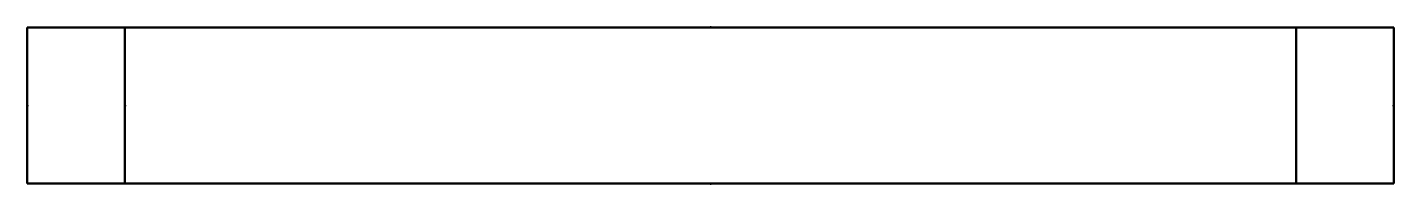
# Model space of a CAD drawing. Header units: millimetres. Extents: x -35 to 35, y -4 to 4.
import ezdxf

# ---------------------------------------------------------------- set-up
doc = ezdxf.new("R2010")
doc.units = ezdxf.units.MM
doc.layers.add('AM_4', color=7, linetype='Continuous', lineweight=50)
doc.layers.add('ConnectionPoints', color=7, linetype='Continuous', lineweight=50)

msp = doc.modelspace()

# ---------------------------------------------------------------- linework, layer by layer
at = {"layer": 'AM_4'}
for p, q in [((-35, 4), (-35, -4)), ((-35, 4), (35, 4)), ((-30, 4), (-30, -4)), ((30, 4), (30, -4)), ((35, -4), (35, 4)), ((-35, -4), (35, -4))]:
    msp.add_line(p, q, dxfattribs=at)
at = {"layer": 'ConnectionPoints'}
for p in [(0, 4), (-35, 0), (-30, 0, 5), (-30, 0, -5), (35, 0), (0, -4)]:
    msp.add_point(p, dxfattribs=at)

doc.saveas('drawing.dxf')
